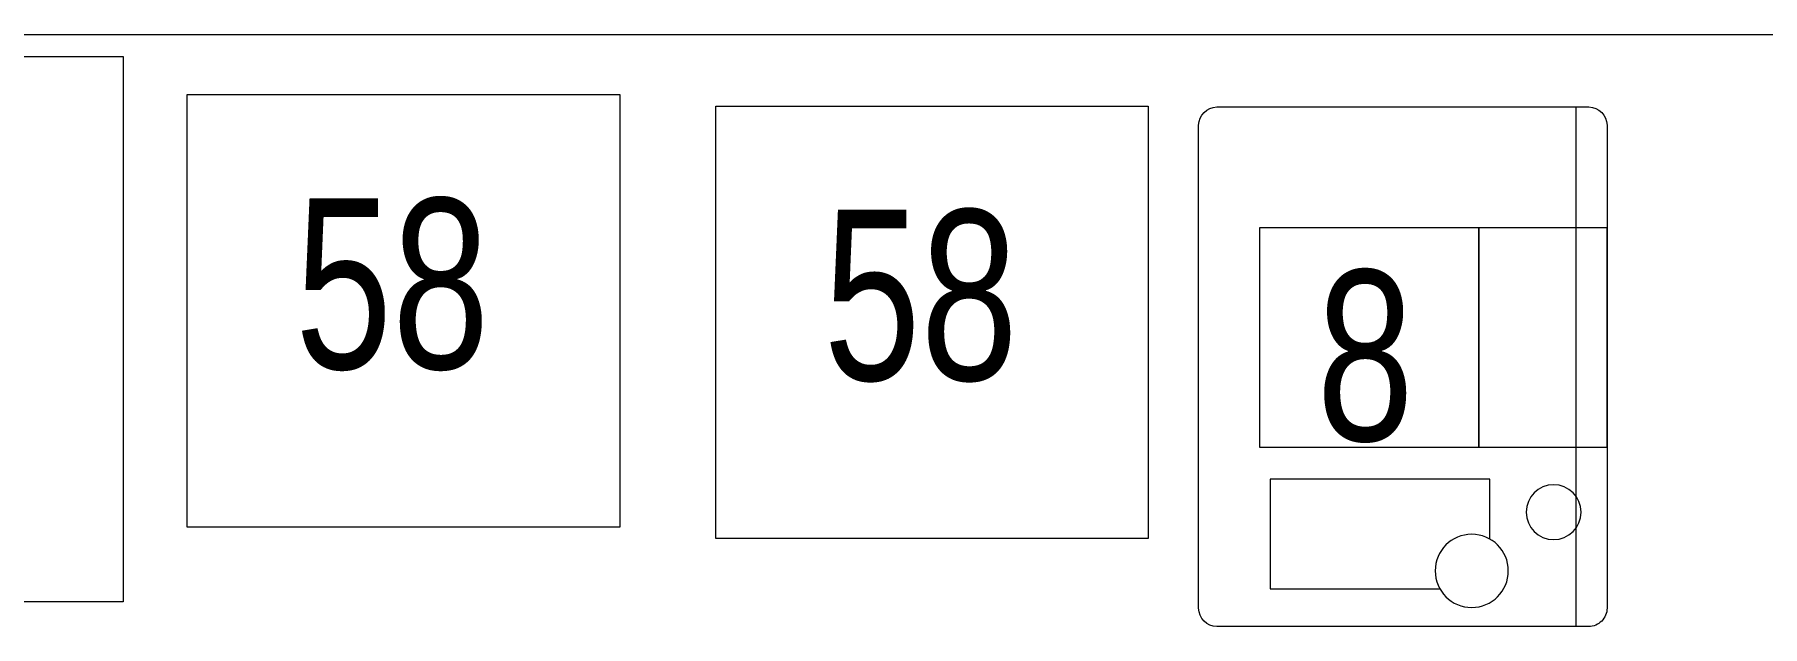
# Model space of a CAD drawing. Header units: metres. Extents: x 75097 to 220695, y -1557923 to -1361206.
# Drawn here: x 123189 to 124076, y -1403952 to -1403648 of the extents above; entities that cross this region are included whole.
import ezdxf

# ---------------------------------------------------------------- set-up
doc = ezdxf.new("R2010")
doc.units = ezdxf.units.M
doc.layers.get('0').update_dxf_attribs({"lineweight": 0})
doc.layers.add('A-100 - Copy$0$Medical Equipment and Furniture', color=8, linetype='Continuous', lineweight=0)
doc.layers.add('A-100 - Copy$0$Medical Equipment and Furniture1', color=8, linetype='Continuous', lineweight=5)
doc.styles.add('A-100 - Copy$0$X3G_ENTITY_257CFD', font='swisscl.ttf', dxfattribs={"height": 200})

# ---------------------------------------------------------------- blocks, each defined once
blk = doc.blocks.new('A-100 - Copy$0$ME11129-P')
at = {"layer": 'A-100 - Copy$0$Medical Equipment and Furniture1'}
for p, q in [((0.25731, 0.2096), (0.00939, 0.2096)), ((0, 0.20021), (0, 0.00939)), ((0.2667, 0.00939), (0.2667, 0.20021)), ((0, 0.01599), (0.2667, 0.01599)), ((0.00939, 0), (0.25731, 0))]:
    blk.add_line(p, q, dxfattribs=at)
for points in [[(0.062, 0.17841), (0.17468, 0.17841), (0.17468, 0.06573), (0.062, 0.06573)], [(0.062, 0.06573), (0.17468, 0.06573), (0.17468, 0), (0.062, 0)]]:
    blk.add_lwpolyline(points, close=True, dxfattribs=at)
blk.add_lwpolyline([(0.22184, 0.06013), (0.19113, 0.06013), (0.19113, 0.17281), (0.24746, 0.17281), (0.24746, 0.08575)], dxfattribs=at)
for centre, radius in [((0.23815, 0.06944), 0.01878), ((0.20801, 0.0274), 0.01408)]:
    blk.add_circle(centre, radius, dxfattribs=at)
for centre, start, end in [((0.00939, 0.20021), 90, 180), ((0.25731, 0.20021), 0, 90), ((0.00939, 0.00939), 180, 270), ((0.25731, 0.00939), 270, 0)]:
    blk.add_arc(centre, 0.00939, start, end, dxfattribs=at)
blk = doc.blocks.new('A-100 - Copy')
at = {"layer": 'A-100 - Copy$0$Medical Equipment and Furniture'}
blk.add_line((123028.26, -1403647.69, -0.45), (125028.26, -1403647.69, -2.09), dxfattribs=at)
at = {"layer": 'A-100 - Copy$0$Medical Equipment and Furniture', "elevation": 0}
for points in [[(123044.79, -1403938.91), (123044.79, -1403658.91), (123234.79, -1403658.91), (123234.79, -1403938.91), (123044.79, -1403938.91)], [(123267.78, -1403678.53), (123489.78, -1403678.53), (123489.78, -1403900.53), (123267.78, -1403900.53), (123267.78, -1403678.53)], [(123538.99, -1403684.38), (123760.99, -1403684.38), (123760.99, -1403906.38), (123538.99, -1403906.38), (123538.99, -1403684.38)]]:
    blk.add_lwpolyline(points, dxfattribs=at)
at = {"layer": 'A-100 - Copy$0$Medical Equipment and Furniture', "ltscale": 5000, "extrusion": (-4.19218e-15, -8.55145e-16, -1), "xscale": 1000.000000000002, "yscale": 1000.000000000002, "zscale": 1000.000000000002, "rotation": 270.0001913008751}
blk.add_blockref('A-100 - Copy$0$ME11129-P', (-123996.46, -1403684.88, 0), dxfattribs=at)
at = {"layer": 'A-100 - Copy$0$Medical Equipment and Furniture', "char_height": 87.473, "attachment_point": 2, "style": 'A-100 - Copy$0$X3G_ENTITY_257CFD'}
for insert in [(123372.96, -1403731.82, 0), (123644.17, -1403737.67, 0)]:
    blk.add_mtext('58', dxfattribs=dict(at, insert=insert))
at = {"layer": 'A-100 - Copy$0$Medical Equipment and Furniture', "insert": (123872.34, -1403768.7, 0), "char_height": 87.47, "width": 82.5434, "attachment_point": 2, "style": 'A-100 - Copy$0$X3G_ENTITY_257CFD'}
blk.add_mtext('8', dxfattribs=at)

msp = doc.modelspace()

# ---------------------------------------------------------------- block references
msp.add_blockref('A-100 - Copy', (0, 0))

doc.saveas('drawing.dxf')
